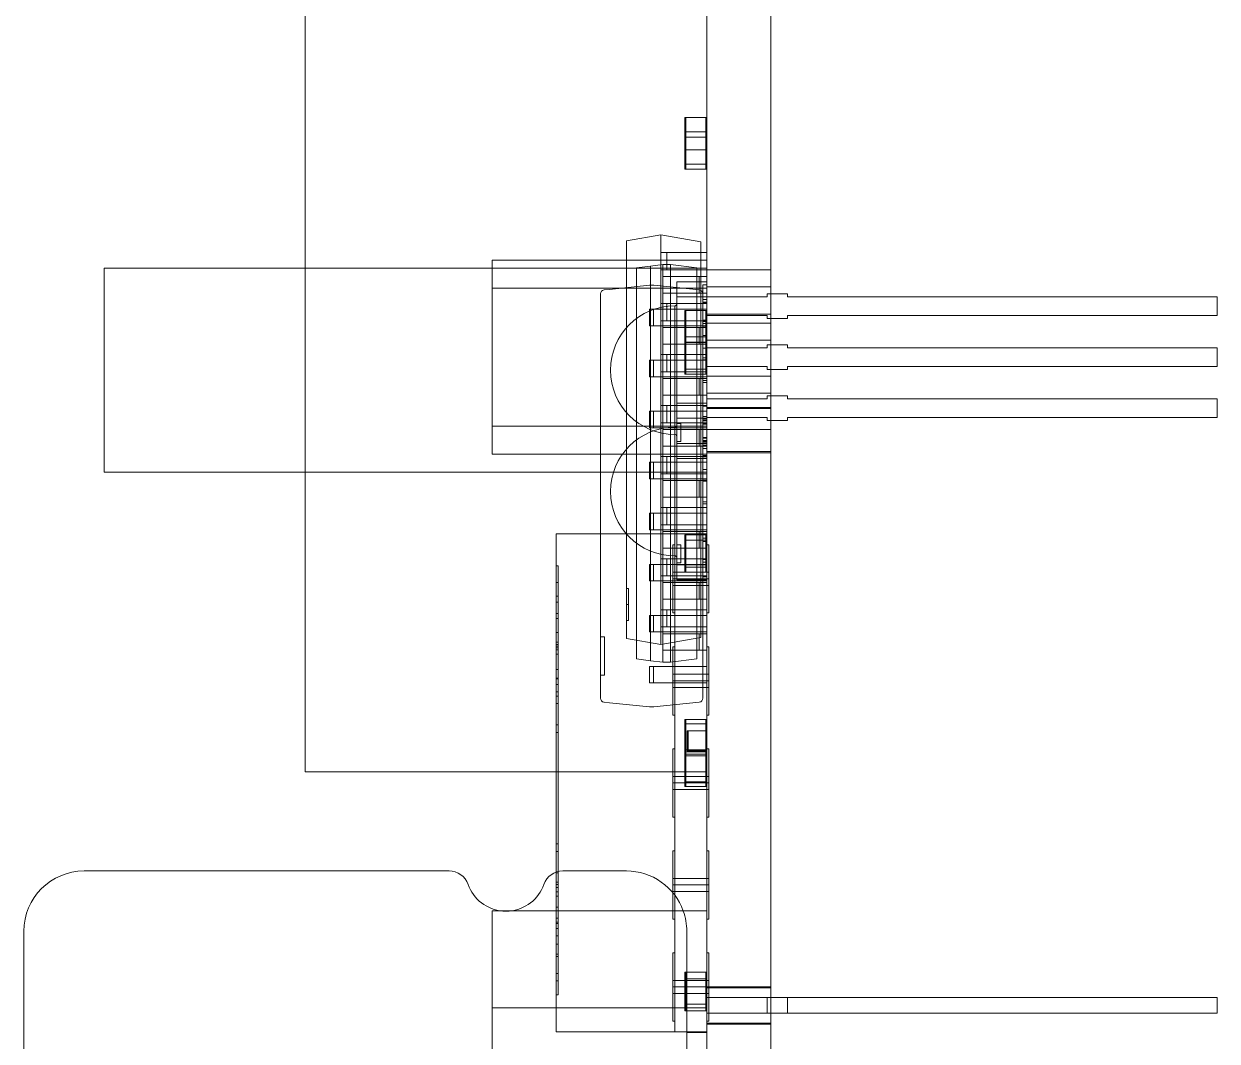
# Paper-space layout 'Лист1' of a CAD drawing. Header units: millimetres. Extents: x 20 to 405, y 5 to 258.
# Drawn here: x 258.99 to 288.69, y 199.24 to 224.57 of the extents above; entities that cross this region are included whole.
import ezdxf

# ---------------------------------------------------------------- set-up
doc = ezdxf.new("R2010")
doc.units = ezdxf.units.MM

# ---------------------------------------------------------------- blocks, each defined once
blk = doc.blocks.new('A$Cb2c9405a')
at = {"color": 0, "linetype": 'Continuous', "lineweight": 0, "extrusion": (0, 1, 0)}
for p, q in [((0.672, 17.092), (-6.828, 17.092)), ((2.172, 6.506), (2.172, 15.592)), ((17.177, 15.092), (12.097, 15.092)), ((12.097, 15.092), (12.097, 10.092)), ((17.177, 15.092), (17.177, 10.092)), ((24.637, 10.092), (4.637, 10.092)), ((4.637, 10.092), (4.637, 0.092)), ((12.097, 10.092), (12.097, 0.092)), ((17.177, 10.092), (17.177, 0.092)), ((-2.504, 5.432), (-1.237, 5.432)), ((-1.237, 5.432), (-1.237, 0.092)), ((1.176, 5.432), (-1.237, 5.432)), ((1.176, 5.432), (1.176, 0.092)), ((12.552, 5.432), (12.552, 0.092)), ((13.249, 5.432), (13.249, 0.092)), ((16.679, 5.432), (16.679, 0.092)), ((17.377, 5.432), (17.377, 0.092)), ((-1.835, 3.842), (2.145, 3.842)), ((-1.835, 0.892), (-1.835, 3.842)), ((-1.835, 0.892), (-1.835, 3.842)), ((-1.835, 3.842), (2.145, 3.842)), ((-0.914, 3.792), (-0.914, 3.842)), ((-0.56, 3.792), (-0.914, 3.792)), ((-0.56, 3.792), (-0.56, 3.842)), ((-0.56, 3.792), (-0.383, 3.792)), ((-0.383, 3.792), (-0.383, 3.842)), ((0.041, 3.792), (-0.383, 3.792)), ((0.041, 3.792), (0.041, 3.842)), ((6.342, 3.792), (0.041, 3.792)), ((0.105, 3.792), (0.105, 3.842)), ((0.351, 3.792), (0.351, 3.842)), ((0.554, 3.792), (0.554, 3.842)), ((0.739, 3.792), (0.739, 3.842)), ((0.865, 3.792), (0.865, 3.842)), ((0.9, 3.792), (0.9, 3.842)), ((0.999, 3.792), (0.999, 3.842)), ((1.275, 3.792), (1.275, 3.842)), ((1.548, 3.792), (1.548, 3.842)), ((1.655, 3.792), (1.655, 3.842)), ((1.759, 3.792), (1.759, 3.842)), ((1.833, 3.792), (1.833, 3.842)), ((1.892, 3.792), (1.892, 3.842)), ((2.124, 3.792), (2.124, 3.842)), ((2.145, 3.842), (4.637, 3.842)), ((2.145, 3.842), (4.637, 3.842)), ((2.172, 2.092), (2.172, 3.678)), ((2.655, 3.792), (2.655, 3.842)), ((2.847, 3.792), (2.847, 3.842)), ((4.637, 3.842), (10.565, 3.842)), ((4.637, 3.842), (10.565, 3.842)), ((5.619, 3.792), (5.619, 3.842)), ((5.811, 3.792), (5.811, 3.842)), ((6.342, 3.792), (6.342, 3.842)), ((6.633, 3.792), (6.342, 3.792)), ((6.528, 3.792), (6.528, 3.842)), ((6.633, 3.792), (6.633, 3.842)), ((6.811, 3.792), (6.633, 3.792)), ((6.811, 3.792), (6.811, 3.842)), ((7.191, 3.792), (6.811, 3.792)), ((6.953, 3.792), (6.953, 3.842)), ((6.971, 3.792), (6.971, 3.842)), ((7.191, 3.792), (7.191, 3.842)), ((7.765, 3.792), (7.191, 3.792)), ((7.566, 3.792), (7.566, 3.842)), ((7.681, 3.792), (7.681, 3.842)), ((7.727, 3.792), (7.727, 3.842)), ((7.765, 3.792), (7.765, 3.842)), ((7.814, 3.792), (7.814, 3.842)), ((7.865, 3.792), (7.865, 3.842)), ((8.109, 3.792), (8.109, 3.842)), ((8.459, 3.792), (8.459, 3.842)), ((8.579, 3.792), (8.579, 3.842)), ((8.866, 3.792), (8.866, 3.842)), ((9.01, 3.792), (9.01, 3.842)), ((9.353, 3.792), (9.353, 3.842)), ((9.765, 3.792), (9.765, 3.842)), ((10.565, 0.892), (10.565, 3.842)), ((10.565, 0.892), (10.565, 3.842)), ((16.538, 2.742), (6.475, 2.742)), ((7.048, 2.642), (7.048, 2.742)), ((7.998, 2.642), (7.998, 2.742)), ((6.257, 1.522), (6.361, 2.515)), ((6.361, 2.515), (6.376, 2.653)), ((7.998, 2.643), (7.048, 2.643)), ((7.998, 2.642), (7.048, 2.642)), ((16.652, 2.515), (16.637, 2.653)), ((16.756, 1.522), (16.652, 2.515)), ((7.957, 2.092), (7.807, 1.242)), ((7.957, 2.092), (7.807, 1.242)), ((7.957, 2.092), (17.858, 2.092)), ((7.957, 2.092), (17.858, 2.092)), ((8.407, 2.042), (8.407, 2.092)), ((8.407, 2.042), (8.407, 2.092)), ((8.807, 2.042), (8.807, 2.092)), ((8.807, 2.042), (8.807, 2.092)), ((8.807, 2.042), (8.807, 2.092)), ((8.807, 2.042), (8.807, 2.092)), ((9.207, 2.042), (9.207, 2.092)), ((9.207, 2.042), (9.207, 2.092)), ((17.858, 2.092), (18.007, 1.242)), ((17.858, 2.092), (18.007, 1.242)), ((7.407, 1.492), (7.45, 1.842)), ((7.45, 1.842), (17.189, 1.842)), ((17.189, 1.842), (17.232, 1.492)), ((6.256, 1.422), (6.256, 1.512)), ((6.856, 1.317), (6.856, 1.517)), ((6.856, 1.517), (7.266, 1.517)), ((7.266, 1.317), (7.266, 1.517)), ((7.37, 1.187), (7.407, 1.492)), ((17.232, 1.492), (7.407, 1.492)), ((8.126, 1.317), (8.126, 1.517)), ((8.126, 1.517), (8.536, 1.517)), ((8.536, 1.317), (8.536, 1.517)), ((9.396, 1.317), (9.396, 1.517)), ((9.396, 1.517), (9.806, 1.517)), ((9.806, 1.317), (9.806, 1.517)), ((10.666, 1.317), (10.666, 1.517)), ((10.666, 1.517), (11.076, 1.517)), ((11.076, 1.317), (11.076, 1.517)), ((11.936, 1.317), (11.936, 1.517)), ((11.936, 1.517), (12.346, 1.517)), ((12.346, 1.317), (12.346, 1.517)), ((13.206, 1.317), (13.206, 1.517)), ((13.206, 1.517), (13.616, 1.517)), ((13.616, 1.317), (13.616, 1.517)), ((14.476, 1.317), (14.476, 1.517)), ((14.476, 1.517), (14.886, 1.517)), ((14.886, 1.317), (14.886, 1.517)), ((15.746, 1.317), (15.746, 1.517)), ((15.746, 1.517), (16.156, 1.517)), ((16.156, 1.317), (16.156, 1.517)), ((16.756, 1.422), (16.756, 1.512)), ((17.27, 1.187), (17.232, 1.492)), ((6.257, 1.412), (6.376, 0.282)), ((7.266, 1.417), (6.856, 1.417)), ((6.856, 1.317), (6.856, 0.292)), ((7.266, 1.317), (7.266, 0.292)), ((7.984, 0.242), (7.807, 1.242)), ((7.807, 1.242), (8.247, 1.242)), ((7.984, 0.242), (7.807, 1.242)), ((7.807, 1.242), (8.247, 1.242)), ((8.536, 1.417), (8.126, 1.417)), ((8.126, 1.317), (8.126, 0.292)), ((8.677, 1.242), (8.247, 1.242)), ((8.536, 1.317), (8.536, 0.292)), ((8.677, 1.242), (9.517, 1.242)), ((8.677, 1.242), (9.517, 1.242)), ((9.806, 1.417), (9.396, 1.417)), ((9.396, 1.317), (9.396, 0.292)), ((9.947, 1.242), (9.517, 1.242)), ((9.806, 1.317), (9.806, 0.292)), ((9.947, 1.242), (10.787, 1.242)), ((9.947, 1.242), (10.787, 1.242)), ((11.076, 1.417), (10.666, 1.417)), ((10.666, 1.317), (10.666, 0.292)), ((11.217, 1.242), (10.787, 1.242)), ((11.076, 1.317), (11.076, 0.292)), ((11.217, 1.242), (12.057, 1.242)), ((11.217, 1.242), (12.057, 1.242)), ((12.346, 1.417), (11.936, 1.417)), ((11.936, 1.317), (11.936, 0.292)), ((12.487, 1.242), (12.057, 1.242)), ((12.346, 1.317), (12.346, 0.292)), ((12.487, 1.242), (13.327, 1.242)), ((12.487, 1.242), (13.327, 1.242)), ((13.616, 1.417), (13.206, 1.417)), ((13.206, 1.317), (13.206, 0.292)), ((13.757, 1.242), (13.327, 1.242)), ((13.616, 1.317), (13.616, 0.292)), ((13.757, 1.242), (14.597, 1.242)), ((13.757, 1.242), (14.597, 1.242)), ((14.886, 1.417), (14.476, 1.417)), ((14.476, 1.317), (14.476, 0.292)), ((15.027, 1.242), (14.597, 1.242)), ((14.886, 1.317), (14.886, 0.292)), ((15.027, 1.242), (15.867, 1.242)), ((15.027, 1.242), (15.867, 1.242)), ((16.156, 1.417), (15.746, 1.417)), ((15.746, 1.317), (15.746, 0.292)), ((16.297, 1.242), (15.867, 1.242)), ((16.156, 1.317), (16.156, 0.292)), ((16.297, 1.242), (17.137, 1.242)), ((16.297, 1.242), (17.137, 1.242)), ((16.756, 1.412), (16.637, 0.282)), ((17.567, 1.242), (17.137, 1.242)), ((17.567, 1.242), (18.007, 1.242)), ((17.567, 1.242), (18.007, 1.242)), ((17.831, 0.242), (18.007, 1.242)), ((17.831, 0.242), (18.007, 1.242)), ((-1.835, 0.892), (-0.877, 0.892)), ((-1.835, 0.092), (-1.835, 0.892)), ((-1.835, 0.092), (-1.835, 0.892)), ((-1.835, 0.892), (-0.877, 0.892)), ((-1.565, 0.942), (-0.877, 0.942)), ((-1.565, 0.942), (-0.877, 0.942)), ((-1.565, 0.942), (-1.565, 0.892)), ((-1.565, 0.942), (-1.565, 0.892)), ((-1.565, 0.892), (-0.877, 0.892)), ((-1.565, 0.892), (-0.877, 0.892)), ((-0.877, 0.942), (-0.877, 0.892)), ((-0.877, 0.942), (-0.877, 0.892)), ((-0.877, 0.892), (-0.877, 0.042)), ((-0.877, 0.892), (-0.877, 0.042)), ((-0.715, 0.942), (-0.715, 0.892)), ((-0.715, 0.942), (-0.715, 0.892)), ((-0.715, 0.042), (-0.715, 0.892)), ((-0.715, 0.042), (-0.715, 0.892)), ((-0.552, 0.942), (0.135, 0.942)), ((-0.552, 0.942), (0.135, 0.942)), ((-0.552, 0.942), (-0.552, 0.892)), ((-0.552, 0.942), (-0.552, 0.892)), ((-0.552, 0.892), (0.135, 0.892)), ((-0.552, 0.892), (0.135, 0.892)), ((-0.552, 0.042), (-0.552, 0.892)), ((-0.552, 0.892), (1.572, 0.892)), ((-0.552, 0.042), (-0.552, 0.892)), ((-0.552, 0.892), (1.572, 0.892)), ((0.135, 0.942), (0.135, 0.892)), ((0.135, 0.942), (0.135, 0.892)), ((0.975, 0.942), (1.635, 0.942)), ((0.975, 0.942), (1.635, 0.942)), ((0.975, 0.942), (0.975, 0.892)), ((0.975, 0.942), (0.975, 0.892)), ((0.975, 0.892), (1.572, 0.892)), ((0.975, 0.892), (1.572, 0.892)), ((1.572, 0.892), (1.663, 0.892)), ((1.572, 0.892), (1.663, 0.892)), ((1.572, 0.892), (1.663, 0.892)), ((1.572, 0.892), (1.663, 0.892)), ((1.635, 0.942), (1.663, 0.942)), ((1.635, 0.942), (1.663, 0.942)), ((1.663, 0.942), (1.663, 0.892)), ((1.663, 0.942), (1.663, 0.892)), ((1.663, 0.892), (1.663, 0.092)), ((1.663, 0.892), (1.663, 0.092)), ((1.825, 0.942), (1.825, 0.892)), ((1.825, 0.942), (1.825, 0.892)), ((1.825, 0.042), (1.825, 0.892)), ((1.825, 0.042), (1.825, 0.892)), ((1.988, 0.942), (2.675, 0.942)), ((1.988, 0.942), (2.675, 0.942)), ((1.988, 0.942), (1.988, 0.892)), ((1.988, 0.942), (1.988, 0.892)), ((1.988, 0.892), (2.675, 0.892)), ((1.988, 0.892), (2.675, 0.892)), ((1.988, 0.092), (1.988, 0.892)), ((1.988, 0.892), (4.203, 0.892)), ((1.988, 0.092), (1.988, 0.892)), ((1.988, 0.892), (4.203, 0.892)), ((2.675, 0.942), (2.675, 0.892)), ((2.675, 0.942), (2.675, 0.892)), ((3.515, 0.942), (4.203, 0.942)), ((3.515, 0.942), (4.203, 0.942)), ((3.515, 0.942), (3.515, 0.892)), ((3.515, 0.942), (3.515, 0.892)), ((3.515, 0.892), (4.203, 0.892)), ((3.515, 0.892), (4.203, 0.892)), ((4.203, 0.942), (4.203, 0.892)), ((4.203, 0.942), (4.203, 0.892)), ((4.203, 0.892), (4.203, 0.092)), ((4.203, 0.892), (4.203, 0.092)), ((4.365, 0.942), (4.365, 0.892)), ((4.365, 0.942), (4.365, 0.892)), ((4.365, 0.042), (4.365, 0.892)), ((4.365, 0.042), (4.365, 0.892)), ((4.528, 0.942), (4.637, 0.942)), ((4.528, 0.942), (4.637, 0.942)), ((4.528, 0.942), (4.528, 0.892)), ((4.528, 0.942), (4.528, 0.892)), ((4.528, 0.892), (4.637, 0.892)), ((4.528, 0.892), (4.637, 0.892)), ((4.528, 0.642), (4.528, 0.892)), ((4.528, 0.892), (4.637, 0.892)), ((4.528, 0.642), (4.528, 0.892)), ((4.528, 0.892), (4.637, 0.892)), ((4.637, 0.942), (5.215, 0.942)), ((4.637, 0.942), (5.215, 0.942)), ((4.637, 0.892), (5.215, 0.892)), ((4.637, 0.892), (5.215, 0.892)), ((4.637, 0.892), (6.743, 0.892)), ((4.637, 0.892), (6.743, 0.892)), ((5.215, 0.942), (5.215, 0.892)), ((5.215, 0.942), (5.215, 0.892)), ((6.055, 0.942), (6.743, 0.942)), ((6.055, 0.942), (6.743, 0.942)), ((6.055, 0.942), (6.055, 0.892)), ((6.055, 0.942), (6.055, 0.892)), ((6.055, 0.892), (6.743, 0.892)), ((6.055, 0.892), (6.743, 0.892)), ((6.743, 0.942), (6.743, 0.892)), ((6.743, 0.942), (6.743, 0.892)), ((6.743, 0.892), (6.743, 0.042)), ((6.743, 0.892), (6.743, 0.042)), ((6.905, 0.942), (6.905, 0.892)), ((6.905, 0.942), (6.905, 0.892)), ((6.905, 0.042), (6.905, 0.892)), ((6.905, 0.042), (6.905, 0.892)), ((7.068, 0.942), (7.755, 0.942)), ((7.068, 0.942), (7.755, 0.942)), ((7.068, 0.942), (7.068, 0.892)), ((7.068, 0.942), (7.068, 0.892)), ((7.068, 0.892), (7.755, 0.892)), ((7.068, 0.892), (7.755, 0.892)), ((7.068, 0.042), (7.068, 0.892)), ((7.068, 0.892), (9.283, 0.892)), ((7.068, 0.042), (7.068, 0.892)), ((7.068, 0.892), (9.283, 0.892)), ((7.37, 1.187), (7.37, 0.997)), ((7.37, 1.187), (7.67, 1.187)), ((7.45, 0.342), (7.37, 0.997)), ((7.67, 0.997), (7.37, 0.997)), ((8.08, 1.187), (7.67, 1.187)), ((7.67, 0.978), (7.67, 1.187)), ((7.67, 0.997), (8.08, 0.997)), ((7.67, 0.375), (7.67, 0.978)), ((7.755, 0.942), (7.755, 0.892)), ((7.755, 0.942), (7.755, 0.892)), ((8.08, 1.187), (8.94, 1.187)), ((8.08, 0.978), (8.08, 1.187)), ((8.94, 0.997), (8.08, 0.997)), ((8.08, 0.978), (8.08, 0.375)), ((8.677, 1.092), (8.247, 1.092)), ((8.247, 1.033), (8.247, 0.349)), ((8.595, 0.942), (9.283, 0.942)), ((8.595, 0.942), (9.283, 0.942)), ((8.595, 0.942), (8.595, 0.892)), ((8.595, 0.942), (8.595, 0.892)), ((8.595, 0.892), (9.283, 0.892)), ((8.595, 0.892), (9.283, 0.892)), ((8.677, 1.033), (8.677, 0.349)), ((9.35, 1.187), (8.94, 1.187)), ((8.94, 0.978), (8.94, 1.187)), ((8.94, 0.997), (9.35, 0.997)), ((8.94, 0.375), (8.94, 0.978)), ((9.283, 0.942), (9.283, 0.892)), ((9.283, 0.942), (9.283, 0.892)), ((9.283, 0.892), (9.283, 0.042)), ((9.283, 0.892), (9.283, 0.042)), ((9.35, 1.187), (10.21, 1.187)), ((9.35, 0.978), (9.35, 1.187)), ((10.21, 0.997), (9.35, 0.997)), ((9.35, 0.978), (9.35, 0.375)), ((9.445, 0.942), (9.445, 0.892)), ((9.445, 0.942), (9.445, 0.892)), ((9.445, 0.042), (9.445, 0.892)), ((9.445, 0.042), (9.445, 0.892)), ((9.947, 1.092), (9.517, 1.092)), ((9.517, 1.033), (9.517, 0.349)), ((9.608, 0.942), (10.295, 0.942)), ((9.608, 0.942), (10.295, 0.942)), ((9.608, 0.942), (9.608, 0.892)), ((9.608, 0.942), (9.608, 0.892)), ((9.608, 0.042), (9.608, 0.892)), ((9.608, 0.892), (10.295, 0.892)), ((9.608, 0.892), (10.295, 0.892)), ((9.608, 0.042), (9.608, 0.892)), ((9.608, 0.892), (10.565, 0.892)), ((9.608, 0.892), (10.565, 0.892)), ((9.947, 1.033), (9.947, 0.349)), ((10.018, 0.892), (11.618, 0.892)), ((13.041, 0.892), (10.018, 0.892)), ((10.62, 1.187), (10.21, 1.187)), ((10.21, 0.978), (10.21, 1.187)), ((10.21, 0.997), (10.62, 0.997)), ((10.21, 0.375), (10.21, 0.978)), ((10.295, 0.942), (10.295, 0.892)), ((10.295, 0.942), (10.295, 0.892)), ((10.565, 0.092), (10.565, 0.892)), ((10.565, 0.092), (10.565, 0.892)), ((10.62, 1.187), (11.48, 1.187)), ((10.62, 0.978), (10.62, 1.187)), ((11.48, 0.997), (10.62, 0.997)), ((10.62, 0.978), (10.62, 0.375)), ((11.217, 1.092), (10.787, 1.092)), ((10.787, 1.033), (10.787, 0.349)), ((11.217, 1.033), (11.217, 0.349)), ((11.89, 1.187), (11.48, 1.187)), ((11.48, 0.978), (11.48, 1.187)), ((11.48, 0.997), (11.89, 0.997)), ((11.48, 0.375), (11.48, 0.978)), ((11.618, 0.892), (13.041, 0.892)), ((11.89, 1.187), (12.75, 1.187)), ((11.89, 0.978), (11.89, 1.187)), ((12.75, 0.997), (11.89, 0.997)), ((11.89, 0.978), (11.89, 0.375)), ((12.487, 1.092), (12.057, 1.092)), ((12.057, 1.033), (12.057, 0.349)), ((12.487, 1.033), (12.487, 0.349)), ((13.16, 1.187), (12.75, 1.187)), ((12.75, 0.978), (12.75, 1.187)), ((12.75, 0.997), (13.16, 0.997)), ((12.75, 0.375), (12.75, 0.978)), ((13.041, 0.892), (14.641, 0.892)), ((16.241, 0.892), (13.041, 0.892)), ((13.16, 1.187), (14.02, 1.187)), ((13.16, 0.978), (13.16, 1.187)), ((14.02, 0.997), (13.16, 0.997)), ((13.16, 0.978), (13.16, 0.375)), ((13.757, 1.092), (13.327, 1.092)), ((13.327, 1.033), (13.327, 0.349)), ((13.757, 1.033), (13.757, 0.349)), ((14.43, 1.187), (14.02, 1.187)), ((14.02, 0.978), (14.02, 1.187)), ((14.02, 0.997), (14.43, 0.997)), ((14.02, 0.375), (14.02, 0.978)), ((14.43, 1.187), (15.29, 1.187)), ((14.43, 0.978), (14.43, 1.187)), ((15.29, 0.997), (14.43, 0.997)), ((14.43, 0.978), (14.43, 0.375)), ((15.027, 1.092), (14.597, 1.092)), ((14.597, 1.033), (14.597, 0.349)), ((14.641, 0.892), (16.241, 0.892)), ((15.027, 1.033), (15.027, 0.349)), ((15.7, 1.187), (15.29, 1.187)), ((15.29, 0.978), (15.29, 1.187)), ((15.29, 0.997), (15.7, 0.997)), ((15.29, 0.375), (15.29, 0.978)), ((15.7, 1.187), (16.56, 1.187)), ((15.7, 0.978), (15.7, 1.187)), ((16.56, 0.997), (15.7, 0.997)), ((15.7, 0.978), (15.7, 0.375)), ((16.297, 1.092), (15.867, 1.092)), ((15.867, 1.033), (15.867, 0.349)), ((16.297, 1.033), (16.297, 0.349)), ((16.97, 1.187), (16.56, 1.187)), ((16.56, 0.978), (16.56, 1.187)), ((16.56, 0.997), (16.97, 0.997)), ((16.56, 0.375), (16.56, 0.978)), ((16.97, 1.187), (17.27, 1.187)), ((16.97, 0.978), (16.97, 1.187)), ((17.27, 0.997), (16.97, 0.997)), ((16.97, 0.978), (16.97, 0.375)), ((17.567, 1.092), (17.137, 1.092)), ((17.137, 1.033), (17.137, 0.349)), ((17.189, 0.342), (17.27, 0.997)), ((17.27, 1.187), (17.27, 0.997)), ((17.567, 1.033), (17.567, 0.349)), ((-1.311, 0.642), (-1.146, 0.642)), ((-1.311, 0.642), (-1.311, 0.092)), ((-1.146, 0.615), (-1.311, 0.615)), ((-1.311, 0.615), (-1.146, 0.615)), ((-1.177, 0.615), (-1.177, 0.642)), ((-1.146, 0.642), (-0.346, 0.642)), ((-1.146, 0.642), (-1.146, 0.092)), ((-0.346, 0.615), (-1.146, 0.615)), ((-1.146, 0.615), (-0.346, 0.615)), ((-1.012, 0.615), (-1.012, 0.642)), ((-0.644, 0.615), (-0.644, 0.642)), ((-0.511, 0.642), (-0.511, 0.092)), ((-0.479, 0.615), (-0.479, 0.642)), ((-0.346, 0.642), (-0.346, 0.092)), ((4.278, 0.642), (4.392, 0.642)), ((4.278, 0.642), (4.278, 0.092)), ((4.278, 0.615), (4.392, 0.615)), ((4.392, 0.615), (4.278, 0.615)), ((4.637, 0.642), (4.392, 0.642)), ((4.392, 0.642), (4.392, 0.092)), ((5.039, 0.615), (4.392, 0.615)), ((4.392, 0.615), (5.039, 0.615)), ((4.411, 0.615), (4.411, 0.642)), ((4.526, 0.615), (4.526, 0.642)), ((4.528, 0.042), (4.528, 0.642)), ((4.528, 0.042), (4.528, 0.642)), ((5.039, 0.642), (4.637, 0.642)), ((4.944, 0.615), (4.944, 0.642)), ((5.039, 0.642), (5.141, 0.642)), ((5.039, 0.642), (5.039, 0.092)), ((5.141, 0.615), (5.039, 0.615)), ((5.039, 0.615), (5.141, 0.615)), ((5.059, 0.615), (5.059, 0.642)), ((5.078, 0.642), (5.078, 0.092)), ((5.141, 0.642), (5.942, 0.642)), ((5.141, 0.642), (5.141, 0.092)), ((5.942, 0.615), (5.141, 0.615)), ((5.141, 0.615), (5.942, 0.615)), ((5.173, 0.615), (5.173, 0.642)), ((5.192, 0.642), (5.192, 0.092)), ((5.275, 0.615), (5.275, 0.642)), ((5.706, 0.615), (5.706, 0.642)), ((5.808, 0.615), (5.808, 0.642)), ((5.839, 0.642), (5.839, 0.092)), ((5.942, 0.642), (5.942, 0.092)), ((9.418, 0.842), (9.418, 0.092)), ((9.793, 0.842), (9.418, 0.842)), ((9.611, 0.642), (10.411, 0.642)), ((9.611, 0.642), (9.611, 0.092)), ((10.411, 0.615), (9.611, 0.615)), ((9.611, 0.615), (10.411, 0.615)), ((9.738, 0.642), (9.738, 0.092)), ((9.745, 0.615), (9.745, 0.642)), ((9.793, 0.842), (9.793, 0.092)), ((12.441, 0.842), (9.793, 0.842)), ((9.843, 0.742), (9.843, 0.842)), ((9.843, 0.742), (9.843, 0.842)), ((9.843, 0.742), (10.293, 0.742)), ((9.843, 0.742), (10.293, 0.742)), ((9.872, 0.615), (9.872, 0.642)), ((10.278, 0.615), (10.278, 0.642)), ((10.293, 0.742), (10.293, 0.842)), ((10.293, 0.742), (10.293, 0.842)), ((10.405, 0.615), (10.405, 0.642)), ((10.411, 0.642), (10.538, 0.642)), ((10.411, 0.642), (10.411, 0.092)), ((10.411, 0.615), (10.538, 0.615)), ((10.538, 0.615), (10.411, 0.615)), ((10.538, 0.642), (10.538, 0.092)), ((12.441, 0.842), (12.441, 0.092)), ((12.816, 0.842), (12.441, 0.842)), ((12.816, 0.842), (12.816, 0.092)), ((16.466, 0.842), (12.816, 0.842)), ((12.866, 0.742), (12.866, 0.842)), ((12.866, 0.742), (12.866, 0.842)), ((12.866, 0.742), (13.316, 0.742)), ((12.866, 0.742), (13.316, 0.742)), ((13.316, 0.742), (13.316, 0.842)), ((13.316, 0.742), (13.316, 0.842)), ((13.443, 0.842), (13.443, 0.092)), ((13.818, 0.842), (13.818, 0.092)), ((14.539, 0.642), (15.326, 0.642)), ((14.539, 0.642), (14.539, 0.092)), ((14.539, 0.615), (15.326, 0.615)), ((15.326, 0.615), (14.539, 0.615)), ((14.666, 0.642), (14.666, 0.092)), ((14.673, 0.615), (14.673, 0.642)), ((14.8, 0.615), (14.8, 0.642)), ((15.206, 0.615), (15.206, 0.642)), ((15.326, 0.642), (16.126, 0.642)), ((15.326, 0.642), (15.326, 0.092)), ((16.126, 0.615), (15.326, 0.615)), ((15.326, 0.615), (16.126, 0.615)), ((15.333, 0.615), (15.333, 0.642)), ((15.339, 0.642), (15.339, 0.092)), ((15.46, 0.615), (15.46, 0.642)), ((15.466, 0.642), (15.466, 0.092)), ((15.993, 0.615), (15.993, 0.642)), ((16.126, 0.642), (16.126, 0.092)), ((16.466, 0.842), (16.466, 0.092)), ((16.841, 0.842), (16.466, 0.842)), ((16.841, 0.842), (16.841, 0.092)), ((19.644, 0.642), (19.771, 0.642)), ((19.644, 0.642), (19.644, 0.092)), ((19.771, 0.615), (19.644, 0.615)), ((19.644, 0.615), (19.771, 0.615)), ((19.771, 0.642), (20.127, 0.642)), ((19.771, 0.642), (19.771, 0.092)), ((19.771, 0.615), (20.127, 0.615)), ((20.127, 0.615), (19.771, 0.615)), ((19.778, 0.615), (19.778, 0.642)), ((19.905, 0.615), (19.905, 0.642)), ((20.127, 0.642), (20.927, 0.642)), ((20.127, 0.642), (20.127, 0.092)), ((20.927, 0.615), (20.127, 0.615)), ((20.127, 0.615), (20.927, 0.615)), ((20.261, 0.615), (20.261, 0.642)), ((20.311, 0.615), (20.311, 0.642)), ((20.438, 0.615), (20.438, 0.642)), ((20.444, 0.642), (20.444, 0.092)), ((20.571, 0.642), (20.571, 0.092)), ((20.794, 0.615), (20.794, 0.642)), ((20.927, 0.642), (20.927, 0.092)), ((0.672, 0.592), (-6.828, 0.592)), ((-1.853, 0.592), (-1.853, 0.092)), ((5.665, 0.582), (5.165, 0.582)), ((5.165, 0.582), (5.165, 0.092)), ((5.165, 0.557), (5.665, 0.557)), ((5.665, 0.557), (5.165, 0.557)), ((5.265, 0.557), (5.265, 0.582)), ((5.565, 0.557), (5.565, 0.582)), ((5.665, 0.582), (5.665, 0.092)), ((17.189, 0.342), (7.45, 0.342)), ((7.67, 0.323), (7.67, 0.375)), ((7.67, 0.282), (7.67, 0.323)), ((8.08, 0.375), (8.08, 0.323)), ((8.08, 0.323), (8.08, 0.282)), ((8.94, 0.323), (8.94, 0.375)), ((8.94, 0.282), (8.94, 0.323)), ((9.35, 0.375), (9.35, 0.323)), ((9.35, 0.323), (9.35, 0.282)), ((10.21, 0.323), (10.21, 0.375)), ((10.21, 0.282), (10.21, 0.323)), ((10.62, 0.375), (10.62, 0.323)), ((10.62, 0.323), (10.62, 0.282)), ((11.48, 0.323), (11.48, 0.375)), ((11.48, 0.282), (11.48, 0.323)), ((11.89, 0.375), (11.89, 0.323)), ((11.89, 0.323), (11.89, 0.282)), ((12.75, 0.323), (12.75, 0.375)), ((12.75, 0.282), (12.75, 0.323)), ((13.16, 0.375), (13.16, 0.323)), ((13.16, 0.323), (13.16, 0.282)), ((14.02, 0.323), (14.02, 0.375)), ((14.02, 0.282), (14.02, 0.323)), ((14.43, 0.375), (14.43, 0.323)), ((14.43, 0.323), (14.43, 0.282)), ((15.29, 0.323), (15.29, 0.375)), ((15.29, 0.282), (15.29, 0.323)), ((15.7, 0.375), (15.7, 0.323)), ((15.7, 0.323), (15.7, 0.282)), ((16.56, 0.323), (16.56, 0.375)), ((16.56, 0.282), (16.56, 0.323)), ((16.97, 0.375), (16.97, 0.323)), ((16.97, 0.323), (16.97, 0.282)), ((-1.732, 0.092), (-2.275, 0.092)), ((-1.835, 0.092), (-1.565, 0.092)), ((-1.835, 0.092), (-1.565, 0.092)), ((-1.707, 0.092), (-1.732, 0.092)), ((-0.622, 0.092), (-1.707, 0.092)), ((-1.64, 0.092), (-1.64, -1.498)), ((-1.615, 0.092), (-1.615, -1.498)), ((-1.565, 0.092), (0.135, 0.092)), ((-1.565, 0.042), (-1.565, 0.092)), ((-1.565, 0.092), (0.135, 0.092)), ((-1.565, 0.042), (-1.565, 0.092)), ((-1.565, 0.042), (-0.877, 0.042)), ((-1.565, 0.042), (-0.877, 0.042)), ((-1.369, -1.408), (-1.369, 0.092)), ((-1.146, 0.12), (-1.311, 0.12)), ((-1.311, 0.12), (-1.146, 0.12)), ((-0.346, 0.12), (-1.146, 0.12)), ((-1.146, 0.12), (-0.346, 0.12)), ((-0.979, -1.408), (-0.979, 0.092)), ((-0.74, 0.092), (-0.74, -1.498)), ((-0.715, 0.092), (-0.715, -1.498)), ((0.016, 0.092), (-0.622, 0.092)), ((-0.552, 0.042), (0.135, 0.042)), ((-0.552, 0.042), (0.135, 0.042)), ((0.417, 0.092), (0.016, 0.092)), ((0.135, 0.042), (0.135, 0.092)), ((0.135, 0.092), (0.975, 0.092)), ((0.135, 0.042), (0.135, 0.092)), ((0.135, 0.092), (0.975, 0.092)), ((1.217, 0.092), (0.417, 0.092)), ((1.176, 0.092), (0.709, 0.092)), ((0.975, 0.092), (2.675, 0.092)), ((0.975, 0.042), (0.975, 0.092)), ((0.975, 0.092), (2.675, 0.092)), ((0.975, 0.042), (0.975, 0.092)), ((0.975, 0.042), (1.663, 0.042)), ((0.975, 0.042), (1.663, 0.042)), ((1.535, 0.092), (1.217, 0.092)), ((2.335, 0.092), (1.535, 0.092)), ((1.663, 0.092), (1.663, 0.042)), ((1.663, 0.092), (1.663, 0.042)), ((1.988, 0.042), (1.988, 0.092)), ((1.988, 0.042), (1.988, 0.092)), ((1.988, 0.042), (2.675, 0.042)), ((1.988, 0.042), (2.675, 0.042)), ((2.335, 0.092), (2.373, 0.092)), ((3.173, 0.092), (2.373, 0.092)), ((2.675, 0.042), (2.675, 0.092)), ((2.675, 0.092), (3.515, 0.092)), ((2.675, 0.042), (2.675, 0.092)), ((2.675, 0.092), (3.515, 0.092)), ((3.173, 0.092), (4.227, 0.092)), ((3.515, 0.092), (5.215, 0.092)), ((3.515, 0.042), (3.515, 0.092)), ((3.515, 0.092), (5.215, 0.092)), ((3.515, 0.042), (3.515, 0.092)), ((3.515, 0.042), (4.203, 0.042)), ((3.515, 0.042), (4.203, 0.042)), ((4.203, 0.092), (4.203, 0.042)), ((4.203, 0.092), (4.203, 0.042)), ((5.027, 0.092), (4.227, 0.092)), ((4.278, 0.12), (4.392, 0.12)), ((4.392, 0.12), (4.278, 0.12)), ((5.039, 0.12), (4.392, 0.12)), ((4.392, 0.12), (5.039, 0.12)), ((4.528, 0.042), (5.215, 0.042)), ((4.528, 0.042), (5.215, 0.042)), ((5.027, 0.092), (8.266, 0.092)), ((5.141, 0.12), (5.039, 0.12)), ((5.039, 0.12), (5.141, 0.12)), ((5.942, 0.12), (5.141, 0.12)), ((5.141, 0.12), (5.942, 0.12)), ((5.665, 0.117), (5.165, 0.117)), ((5.665, 0.117), (5.165, 0.117)), ((5.215, 0.042), (5.215, 0.092)), ((5.215, 0.092), (6.055, 0.092)), ((5.215, 0.042), (5.215, 0.092)), ((5.215, 0.092), (6.055, 0.092)), ((6.055, 0.092), (7.755, 0.092)), ((6.055, 0.042), (6.055, 0.092)), ((6.055, 0.092), (7.755, 0.092)), ((6.055, 0.042), (6.055, 0.092)), ((6.055, 0.042), (6.743, 0.042)), ((6.055, 0.042), (6.743, 0.042)), ((6.856, 0.192), (6.475, 0.192)), ((6.856, 0.292), (6.856, 0.192)), ((6.856, 0.092), (6.856, 0.192)), ((6.856, 0.192), (7.266, 0.192)), ((7.068, 0.042), (7.755, 0.042)), ((7.068, 0.042), (7.755, 0.042)), ((7.266, 0.292), (7.266, 0.192)), ((7.266, 0.192), (7.266, 0.092)), ((8.126, 0.192), (7.266, 0.192)), ((7.67, 0.282), (8.08, 0.282)), ((7.67, 0.092), (7.67, 0.282)), ((7.755, 0.042), (7.755, 0.092)), ((7.755, 0.092), (8.595, 0.092)), ((7.755, 0.042), (7.755, 0.092)), ((7.755, 0.092), (8.595, 0.092)), ((17.831, 0.242), (7.984, 0.242)), ((17.831, 0.242), (7.984, 0.242)), ((8.08, 0.282), (8.08, 0.092)), ((8.126, 0.292), (8.126, 0.192)), ((8.126, 0.092), (8.126, 0.192)), ((8.126, 0.192), (8.536, 0.192)), ((8.247, 0.283), (8.247, 0.242)), ((8.677, 0.242), (8.247, 0.242)), ((8.247, 0.242), (8.247, 0.092)), ((9.066, 0.092), (8.266, 0.092)), ((8.536, 0.292), (8.536, 0.192)), ((8.536, 0.192), (8.536, 0.092)), ((9.396, 0.192), (8.536, 0.192)), ((8.595, 0.092), (10.295, 0.092)), ((8.595, 0.042), (8.595, 0.092)), ((8.595, 0.092), (10.295, 0.092)), ((8.595, 0.042), (8.595, 0.092)), ((8.595, 0.042), (9.283, 0.042)), ((8.595, 0.042), (9.283, 0.042)), ((8.677, 0.283), (8.677, 0.242)), ((8.677, 0.242), (8.677, 0.092)), ((8.94, 0.282), (9.35, 0.282)), ((8.94, 0.092), (8.94, 0.282)), ((9.497, 0.092), (9.066, 0.092)), ((9.35, 0.282), (9.35, 0.092)), ((9.396, 0.292), (9.396, 0.192)), ((9.396, 0.092), (9.396, 0.192)), ((9.396, 0.192), (9.806, 0.192)), ((9.493, 0.192), (9.493, 0.092)), ((9.493, 0.192), (9.493, 0.092)), ((10.005, 0.092), (9.497, 0.092)), ((9.517, 0.283), (9.517, 0.242)), ((9.947, 0.242), (9.517, 0.242)), ((9.517, 0.242), (9.517, 0.092)), ((9.608, 0.042), (10.295, 0.042)), ((9.608, 0.042), (10.295, 0.042)), ((10.411, 0.12), (9.611, 0.12)), ((9.611, 0.12), (10.411, 0.12)), ((9.806, 0.292), (9.806, 0.192)), ((9.806, 0.192), (9.806, 0.092)), ((10.666, 0.192), (9.806, 0.192)), ((9.862, 0.192), (9.862, 0.092)), ((9.862, 0.192), (9.862, 0.092)), ((9.923, 0.192), (9.923, 0.092)), ((9.923, 0.192), (9.923, 0.092)), ((9.943, 0.192), (9.943, 0.092)), ((9.943, 0.192), (9.943, 0.092)), ((9.947, 0.283), (9.947, 0.242)), ((9.947, 0.242), (9.947, 0.092)), ((10.005, 0.092), (11.771, 0.092)), ((10.21, 0.282), (10.62, 0.282)), ((10.21, 0.092), (10.21, 0.282)), ((10.295, 0.042), (10.295, 0.092)), ((10.295, 0.092), (10.565, 0.092)), ((10.295, 0.042), (10.295, 0.092)), ((10.295, 0.092), (10.565, 0.092)), ((10.373, 0.192), (10.373, 0.092)), ((10.373, 0.192), (10.373, 0.092)), ((10.408, 0.192), (10.408, 0.092)), ((10.408, 0.192), (10.408, 0.092)), ((10.411, 0.12), (10.538, 0.12)), ((10.538, 0.12), (10.411, 0.12)), ((10.461, 0.192), (10.461, 0.092)), ((10.461, 0.192), (10.461, 0.092)), ((10.62, 0.282), (10.62, 0.092)), ((10.666, 0.292), (10.666, 0.192)), ((10.666, 0.092), (10.666, 0.192)), ((10.666, 0.192), (11.076, 0.192)), ((10.787, 0.283), (10.787, 0.242)), ((11.217, 0.242), (10.787, 0.242)), ((10.787, 0.242), (10.787, 0.092)), ((11.076, 0.292), (11.076, 0.192)), ((11.076, 0.192), (11.076, 0.092)), ((11.936, 0.192), (11.076, 0.192)), ((11.217, 0.283), (11.217, 0.242)), ((11.217, 0.242), (11.217, 0.092)), ((11.309, 0.192), (11.309, 0.092)), ((11.309, 0.192), (11.309, 0.092)), ((11.362, 0.192), (11.362, 0.092)), ((11.362, 0.192), (11.362, 0.092)), ((11.48, 0.282), (11.89, 0.282)), ((11.48, 0.092), (11.48, 0.282)), ((11.796, 0.092), (11.771, 0.092)), ((11.872, 0.092), (11.796, 0.092)), ((12.374, 0.092), (11.872, 0.092)), ((11.875, 0.192), (11.875, 0.092)), ((11.875, 0.192), (11.875, 0.092)), ((11.89, 0.282), (11.89, 0.092)), ((11.928, 0.192), (11.928, 0.092)), ((11.928, 0.192), (11.928, 0.092)), ((11.936, 0.292), (11.936, 0.192)), ((11.936, 0.092), (11.936, 0.192)), ((11.936, 0.192), (12.346, 0.192)), ((12.057, 0.283), (12.057, 0.242)), ((12.487, 0.242), (12.057, 0.242)), ((12.057, 0.242), (12.057, 0.092)), ((12.164, 0.192), (12.164, 0.092)), ((12.164, 0.192), (12.164, 0.092)), ((12.346, 0.292), (12.346, 0.192)), ((13.206, 0.192), (12.346, 0.192)), ((12.346, 0.192), (12.346, 0.092)), ((12.399, 0.092), (12.374, 0.092)), ((13.923, 0.092), (12.399, 0.092)), ((12.481, 0.192), (12.481, 0.092)), ((12.481, 0.192), (12.481, 0.092)), ((12.487, 0.283), (12.487, 0.242)), ((12.487, 0.242), (12.487, 0.092)), ((12.516, 0.192), (12.516, 0.092)), ((12.516, 0.192), (12.516, 0.092)), ((12.586, 0.092), (12.586, -1.498)), ((12.611, 0.092), (12.611, -1.498)), ((12.691, 0.192), (12.691, 0.092)), ((12.691, 0.192), (12.691, 0.092)), ((12.75, 0.282), (13.16, 0.282)), ((12.75, 0.092), (12.75, 0.282)), ((12.776, 0.192), (12.776, 0.092)), ((12.776, 0.192), (12.776, 0.092)), ((12.829, 0.192), (12.829, 0.092)), ((12.829, 0.192), (12.829, 0.092)), ((12.863, 0.192), (12.863, 0.092)), ((12.863, 0.192), (12.863, 0.092)), ((12.885, 0.192), (12.885, 0.092)), ((12.885, 0.192), (12.885, 0.092)), ((12.946, 0.192), (12.946, 0.092)), ((12.946, 0.192), (12.946, 0.092)), ((12.966, 0.192), (12.966, 0.092)), ((12.966, 0.192), (12.966, 0.092)), ((13.16, 0.282), (13.16, 0.092)), ((13.164, 0.092), (13.164, -1.498)), ((13.206, 0.292), (13.206, 0.192)), ((13.206, 0.092), (13.206, 0.192)), ((13.206, 0.192), (13.616, 0.192)), ((13.293, 0.192), (13.293, 0.092)), ((13.293, 0.192), (13.293, 0.092)), ((13.313, 0.192), (13.313, 0.092)), ((13.313, 0.192), (13.313, 0.092)), ((13.327, 0.283), (13.327, 0.242)), ((13.757, 0.242), (13.327, 0.242)), ((13.327, 0.242), (13.327, 0.092)), ((13.375, 0.192), (13.375, 0.092)), ((13.375, 0.192), (13.375, 0.092)), ((13.396, 0.192), (13.396, 0.092)), ((13.396, 0.192), (13.396, 0.092)), ((13.431, 0.192), (13.431, 0.092)), ((13.431, 0.192), (13.431, 0.092)), ((13.462, -1.408), (13.462, 0.092)), ((13.484, 0.192), (13.484, 0.092)), ((13.484, 0.192), (13.484, 0.092)), ((13.616, 0.292), (13.616, 0.192)), ((14.476, 0.192), (13.616, 0.192)), ((13.616, 0.192), (13.616, 0.092)), ((13.686, 0.092), (13.686, -1.498)), ((13.711, 0.092), (13.711, -1.498)), ((13.743, 0.192), (13.743, 0.092)), ((13.743, 0.192), (13.743, 0.092)), ((13.757, 0.283), (13.757, 0.242)), ((13.757, 0.242), (13.757, 0.092)), ((14.157, 0.092), (13.923, 0.092)), ((13.927, 0.092), (13.927, -1.408)), ((14.02, 0.282), (14.43, 0.282)), ((14.02, 0.092), (14.02, 0.282)), ((14.064, 0.092), (14.064, -1.498)), ((14.397, 0.092), (14.157, 0.092)), ((14.332, 0.192), (14.332, 0.092)), ((14.332, 0.192), (14.332, 0.092)), ((14.385, 0.192), (14.385, 0.092)), ((14.385, 0.192), (14.385, 0.092)), ((15.482, 0.092), (14.397, 0.092)), ((14.43, 0.282), (14.43, 0.092)), ((14.476, 0.292), (14.476, 0.192)), ((14.476, 0.092), (14.476, 0.192)), ((14.476, 0.192), (14.886, 0.192)), ((14.489, 0.092), (14.489, -1.498)), ((14.539, 0.12), (15.326, 0.12)), ((15.326, 0.12), (14.539, 0.12)), ((14.597, 0.283), (14.597, 0.242)), ((15.027, 0.242), (14.597, 0.242)), ((14.597, 0.242), (14.597, 0.092)), ((14.732, -1.408), (14.732, 0.092)), ((14.886, 0.292), (14.886, 0.192)), ((15.746, 0.192), (14.886, 0.192)), ((14.886, 0.192), (14.886, 0.092)), ((14.898, 0.192), (14.898, 0.092)), ((14.898, 0.192), (14.898, 0.092)), ((14.951, 0.192), (14.951, 0.092)), ((14.951, 0.192), (14.951, 0.092)), ((15.027, 0.283), (15.027, 0.242)), ((15.027, 0.242), (15.027, 0.092)), ((15.187, 0.192), (15.187, 0.092)), ((15.187, 0.192), (15.187, 0.092)), ((15.197, 0.092), (15.197, -1.408)), ((15.29, 0.282), (15.7, 0.282)), ((15.29, 0.092), (15.29, 0.282)), ((16.126, 0.12), (15.326, 0.12)), ((15.326, 0.12), (16.126, 0.12)), ((15.389, 0.092), (15.389, -1.498)), ((15.482, 0.092), (15.722, 0.092)), ((15.504, 0.192), (15.504, 0.092)), ((15.504, 0.192), (15.504, 0.092)), ((15.7, 0.282), (15.7, 0.092)), ((15.714, 0.192), (15.714, 0.092)), ((15.714, 0.192), (15.714, 0.092)), ((15.824, 0.092), (15.722, 0.092)), ((15.746, 0.292), (15.746, 0.192)), ((15.746, 0.092), (15.746, 0.192)), ((15.746, 0.192), (16.156, 0.192)), ((15.799, 0.192), (15.799, 0.092)), ((15.799, 0.192), (15.799, 0.092)), ((15.814, 0.092), (15.814, -1.498)), ((17.348, 0.092), (15.824, 0.092)), ((15.852, 0.192), (15.852, 0.092)), ((15.852, 0.192), (15.852, 0.092)), ((15.867, 0.283), (15.867, 0.242)), ((16.297, 0.242), (15.867, 0.242)), ((15.867, 0.242), (15.867, 0.092)), ((15.886, 0.192), (15.886, 0.092)), ((15.886, 0.192), (15.886, 0.092)), ((16.002, -1.408), (16.002, 0.092)), ((16.036, 0.092), (16.036, -1.498)), ((16.156, 0.292), (16.156, 0.192)), ((16.538, 0.192), (16.156, 0.192)), ((16.156, 0.192), (16.156, 0.092)), ((16.297, 0.283), (16.297, 0.242)), ((16.297, 0.242), (16.297, 0.092)), ((16.316, 0.192), (16.316, 0.092)), ((16.316, 0.192), (16.316, 0.092)), ((16.336, 0.192), (16.336, 0.092)), ((16.336, 0.192), (16.336, 0.092)), ((16.398, 0.192), (16.398, 0.092)), ((16.398, 0.192), (16.398, 0.092)), ((16.467, 0.092), (16.467, -1.408)), ((16.538, 0.192), (16.766, 0.192)), ((16.538, 0.192), (16.766, 0.192)), ((16.56, 0.282), (16.97, 0.282)), ((16.56, 0.092), (16.56, 0.282)), ((16.714, 0.092), (16.714, -1.498)), ((16.766, 0.192), (16.766, 0.092)), ((16.766, 0.192), (16.766, 0.092)), ((16.97, 0.282), (16.97, 0.092)), ((17.136, 0.092), (17.136, -1.498)), ((17.137, 0.283), (17.137, 0.242)), ((17.567, 0.242), (17.137, 0.242)), ((17.137, 0.242), (17.137, 0.092)), ((17.348, 0.092), (17.613, 0.092)), ((17.567, 0.283), (17.567, 0.242)), ((17.567, 0.242), (17.567, 0.092)), ((18.413, 0.092), (17.613, 0.092)), ((18.413, 0.092), (21.887, 0.092)), ((19.771, 0.12), (19.644, 0.12)), ((19.644, 0.12), (19.771, 0.12)), ((19.771, 0.12), (20.127, 0.12)), ((20.127, 0.12), (19.771, 0.12)), ((20.927, 0.12), (20.127, 0.12)), ((20.127, 0.12), (20.927, 0.12)), ((21.956, 0.092), (21.887, 0.092)), ((22.756, 0.092), (21.956, 0.092)), ((22.858, 0.092), (22.756, 0.092)), ((22.858, 0.092), (22.921, 0.092)), ((23.721, 0.092), (22.921, 0.092)), ((-1.369, -1.408), (-0.979, -1.408)), ((-1.369, -1.498), (-1.369, -1.408)), ((-0.979, -1.498), (-0.979, -1.408)), ((13.386, -1.498), (13.386, -1.408)), ((13.386, -1.408), (13.462, -1.408)), ((13.927, -1.408), (14.003, -1.408)), ((14.003, -1.408), (14.003, -1.498)), ((14.656, -1.498), (14.656, -1.408)), ((14.656, -1.408), (14.732, -1.408)), ((15.197, -1.408), (15.273, -1.408)), ((15.273, -1.408), (15.273, -1.498)), ((15.926, -1.498), (15.926, -1.408)), ((15.926, -1.408), (16.002, -1.408)), ((16.467, -1.408), (16.543, -1.408)), ((16.543, -1.408), (16.543, -1.498)), ((-56.435, -1.498), (45.165, -1.498)), ((-1.369, -1.918), (-1.369, -1.498)), ((-0.979, -1.918), (-0.979, -1.498)), ((13.386, -1.918), (13.386, -1.498)), ((14.003, -1.498), (14.003, -1.918)), ((14.656, -1.918), (14.656, -1.498)), ((15.273, -1.498), (15.273, -1.918)), ((15.926, -1.918), (15.926, -1.498)), ((16.543, -1.498), (16.543, -1.918)), ((-1.369, -12.608), (-1.369, -1.918)), ((-1.369, -1.918), (-0.979, -1.918)), ((-0.979, -12.608), (-0.979, -1.918)), ((13.462, -1.918), (13.386, -1.918)), ((13.462, -12.608), (13.462, -1.918)), ((13.927, -1.918), (13.927, -12.608)), ((14.003, -1.918), (13.927, -1.918)), ((14.732, -1.918), (14.656, -1.918)), ((14.732, -12.608), (14.732, -1.918)), ((15.197, -1.918), (15.197, -12.608)), ((15.273, -1.918), (15.197, -1.918)), ((16.002, -1.918), (15.926, -1.918)), ((16.002, -12.608), (16.002, -1.918)), ((16.467, -1.918), (16.467, -12.608)), ((16.543, -1.918), (16.467, -1.918)), ((-1.369, -12.608), (-0.979, -12.608)), ((13.927, -12.608), (13.462, -12.608)), ((15.197, -12.608), (14.732, -12.608)), ((16.467, -12.608), (16.002, -12.608))]:
    blk.add_line(p, q, dxfattribs=at)
at = {"color": 0, "linetype": 'Continuous', "lineweight": 0, "extrusion": (0, 0, -1)}
for centre, radius, start, end in [((-0.672, 15.592), 1.5, 90, 180), ((-1.672, 6.506), 0.5, 180, 250.5288), ((-2.172, 5.092), 1, 4.5745, 70.5288), ((-2.172, 5.092), 1, 360, 4.5745), ((-2.172, 5.092), 1, 355.4255, 360), ((-2.172, 5.092), 1, 289.4712, 355.4255), ((-1.672, 3.678), 0.5, 109.4712, 180), ((-6.475, 2.642), 0.1, 6, 90), ((-11.618, 0.892), 1.6, 0, 180), ((-14.641, 0.892), 1.6, 0, 180), ((-0.672, 2.092), 1.5, 180, 250.3997), ((-9.968, 0.892), 0.05, 180, 270), ((-12.991, 0.892), 0.05, 180, 270), ((-0.672, 2.092), 1.5, 250.3997, 270), ((-16.538, 0.292), 0.1, 186, 270)]:
    blk.add_arc(centre, radius, start, end, dxfattribs=at)
at = {"color": 0, "linetype": 'Continuous', "lineweight": 0}
for centre, radius, start, end in [((16.538, 2.642), 0.1, 6, 90), ((13.268, 0.892), 0.05, 180, 270), ((16.291, 0.892), 0.05, 180, 270), ((6.475, 0.292), 0.1, 186, 270)]:
    blk.add_arc(centre, radius, start, end, dxfattribs=at)
for centre, major_axis, start_param, end_param in [((14.964, 5.432), (-2.413, 0), 0, 1.570796), ((14.964, 5.432), (2.412, 0), -1.570796, 0), ((8.807, 2.042), (-0.4, 0), 0, 3.141593), ((8.807, 2.042), (-0.4, 0), 0, 1.570796), ((8.807, 2.042), (-0.4, 0), 0, 3.141593), ((8.807, 2.042), (-0.4, 0), 0, 1.570796), ((8.807, 2.042), (0.4, 0), -1.570796, 0), ((8.807, 2.042), (0.4, 0), -1.570796, 0), ((-0.715, 0.942), (0.163, 0), 0, 3.141593), ((-0.715, 0.942), (-0.162, 0), -1.570796, 0), ((-0.715, 0.892), (0.162, 0), 0, 3.141593), ((-0.715, 0.892), (-0.163, 0), -1.570796, 0), ((-0.715, 0.892), (0.162, 0), 0, 3.141593), ((-0.715, 0.892), (0.162, 0), 0, 3.141593), ((-0.715, 0.942), (0.163, 0), 0, 1.570796), ((-0.715, 0.892), (0.163, 0), 0, 1.570796), ((1.825, 0.942), (0.162, 0), 0, 3.141593), ((1.825, 0.942), (-0.162, 0), -1.570796, 0), ((1.825, 0.892), (0.162, 0), 0, 3.141593), ((1.825, 0.892), (-0.162, 0), -1.570796, 0), ((1.825, 0.892), (0.162, 0), 0, 3.141593), ((1.825, 0.892), (0.162, 0), 0, 3.141593), ((1.825, 0.942), (0.162, 0), 0, 1.570796), ((1.825, 0.892), (0.162, 0), 0, 1.570796), ((4.365, 0.942), (0.162, 0), 0, 3.141593), ((4.365, 0.942), (-0.162, 0), -1.570796, 0), ((4.365, 0.892), (0.162, 0), 0, 3.141593), ((4.365, 0.892), (-0.162, 0), -1.570796, 0), ((4.365, 0.892), (0.162, 0), 0, 3.141593), ((4.365, 0.892), (0.162, 0), 0, 3.141593), ((4.365, 0.942), (0.162, 0), 0, 1.570796), ((4.365, 0.892), (0.162, 0), 0, 1.570796), ((6.905, 0.942), (0.163, 0), 0, 3.141593), ((6.905, 0.942), (-0.163, 0), -1.570796, 0), ((6.905, 0.892), (0.163, 0), 0, 3.141593), ((6.905, 0.892), (-0.162, 0), -1.570796, 0), ((6.905, 0.892), (0.163, 0), 0, 3.141593), ((6.905, 0.892), (0.163, 0), 0, 3.141593), ((6.905, 0.942), (0.163, 0), 0, 1.570796), ((6.905, 0.892), (0.162, 0), 0, 1.570796), ((9.445, 0.942), (0.162, 0), 0, 3.141593), ((9.445, 0.942), (-0.162, 0), -1.570796, 0), ((9.445, 0.892), (0.162, 0), 0, 3.141593), ((9.445, 0.892), (0.162, 0), 0, 3.141593), ((9.445, 0.892), (-0.162, 0), -1.570796, 0), ((9.445, 0.892), (0.162, 0), 0, 3.141593), ((9.445, 0.942), (0.162, 0), 0, 1.570796), ((9.445, 0.892), (0.162, 0), 0, 1.570796), ((8.247, 0.352), (0, -0.0683), -1.527163, -0.069813), ((8.677, 0.352), (0, -0.0683), -1.527163, -0.069813), ((9.517, 0.352), (0, -0.0683), -1.527163, -0.069813), ((9.947, 0.352), (0, -0.0683), -1.527163, -0.069813), ((10.787, 0.352), (0, -0.0683), -1.527163, -0.069813), ((11.217, 0.352), (0, -0.0683), -1.527163, -0.069813), ((12.057, 0.352), (0, -0.0683), -1.527163, -0.069813), ((12.487, 0.352), (0, -0.0683), -1.527163, -0.069813), ((13.327, 0.352), (0, -0.0683), -1.527163, -0.069813), ((13.757, 0.352), (0, -0.0683), -1.527163, -0.069813), ((14.597, 0.352), (0, -0.0683), -1.527163, -0.069813), ((15.027, 0.352), (0, -0.0683), -1.527163, -0.069813), ((15.867, 0.352), (0, -0.0683), -1.527163, -0.069813), ((16.297, 0.352), (0, -0.0683), -1.527163, -0.069813), ((17.137, 0.352), (0, -0.0683), -1.527163, -0.069813), ((17.567, 0.352), (0, -0.0683), -1.527163, -0.069813)]:
    blk.add_ellipse(centre, major_axis=major_axis, ratio=0, start_param=start_param, end_param=end_param, dxfattribs=at)
at = {"color": 0, "linetype": 'Continuous', "lineweight": 0, "extrusion": (0, 0, -1)}
for centre, major_axis, start_param, end_param in [((8.765, 3.792), (-1, 0), -1.570796, 0), ((8.765, 3.792), (1, 0), 0, 1.570796), ((8.247, 1.024), (0, 0.218), 0, 1.527163), ((8.677, 1.024), (0, 0.218), 0, 1.527163), ((9.517, 1.024), (0, 0.218), 0, 1.527163), ((9.947, 1.024), (0, 0.218), 0, 1.527163), ((10.787, 1.024), (0, 0.218), 0, 1.527163), ((11.217, 1.024), (0, 0.218), 0, 1.527163), ((12.057, 1.024), (0, 0.218), 0, 1.527163), ((12.487, 1.024), (0, 0.218), 0, 1.527163), ((13.327, 1.024), (0, 0.218), 0, 1.527163), ((13.757, 1.024), (0, 0.218), 0, 1.527163), ((14.597, 1.024), (0, 0.218), 0, 1.527163), ((15.027, 1.024), (0, 0.218), 0, 1.527163), ((15.867, 1.024), (0, 0.218), 0, 1.527163), ((16.297, 1.024), (0, 0.218), 0, 1.527163), ((17.137, 1.024), (0, 0.218), 0, 1.527163), ((17.567, 1.024), (0, 0.218), 0, 1.527163), ((-0.715, 0.042), (-0.162, 0), 0, 3.141593), ((-0.715, 0.042), (-0.162, 0), 0, 3.141593), ((1.825, 0.042), (-0.162, 0), 0, 3.141593), ((1.825, 0.042), (-0.162, 0), 0, 3.141593), ((4.365, 0.042), (-0.162, 0), 0, 3.141593), ((4.365, 0.042), (-0.162, 0), 0, 3.141593), ((6.905, 0.042), (-0.163, 0), 0, 3.141593), ((6.905, 0.042), (-0.163, 0), 0, 3.141593), ((9.445, 0.042), (-0.162, 0), 0, 3.141593), ((9.445, 0.042), (-0.162, 0), 0, 3.141593)]:
    blk.add_ellipse(centre, major_axis=major_axis, ratio=0, start_param=start_param, end_param=end_param, dxfattribs=at)
at = {"color": 0, "linetype": 'Continuous', "lineweight": 0}
for points in [[(6.257, 1.522), (6.257, 1.519), (6.256, 1.515), (6.256, 1.512)], [(16.756, 1.512), (16.756, 1.515), (16.756, 1.519), (16.756, 1.522)], [(6.257, 1.412), (6.257, 1.415), (6.256, 1.419), (6.256, 1.422)], [(16.756, 1.422), (16.756, 1.419), (16.756, 1.415), (16.756, 1.412)]]:
    blk.add_open_spline(points, degree=3, dxfattribs=at)

psp = doc.layouts.new('Лист1')

# ---------------------------------------------------------------- block references
at = {"rotation": 90}
psp.add_blockref('A$Cb2c9405a', (276.082, 201.308), dxfattribs=at)

doc.saveas('drawing.dxf')
